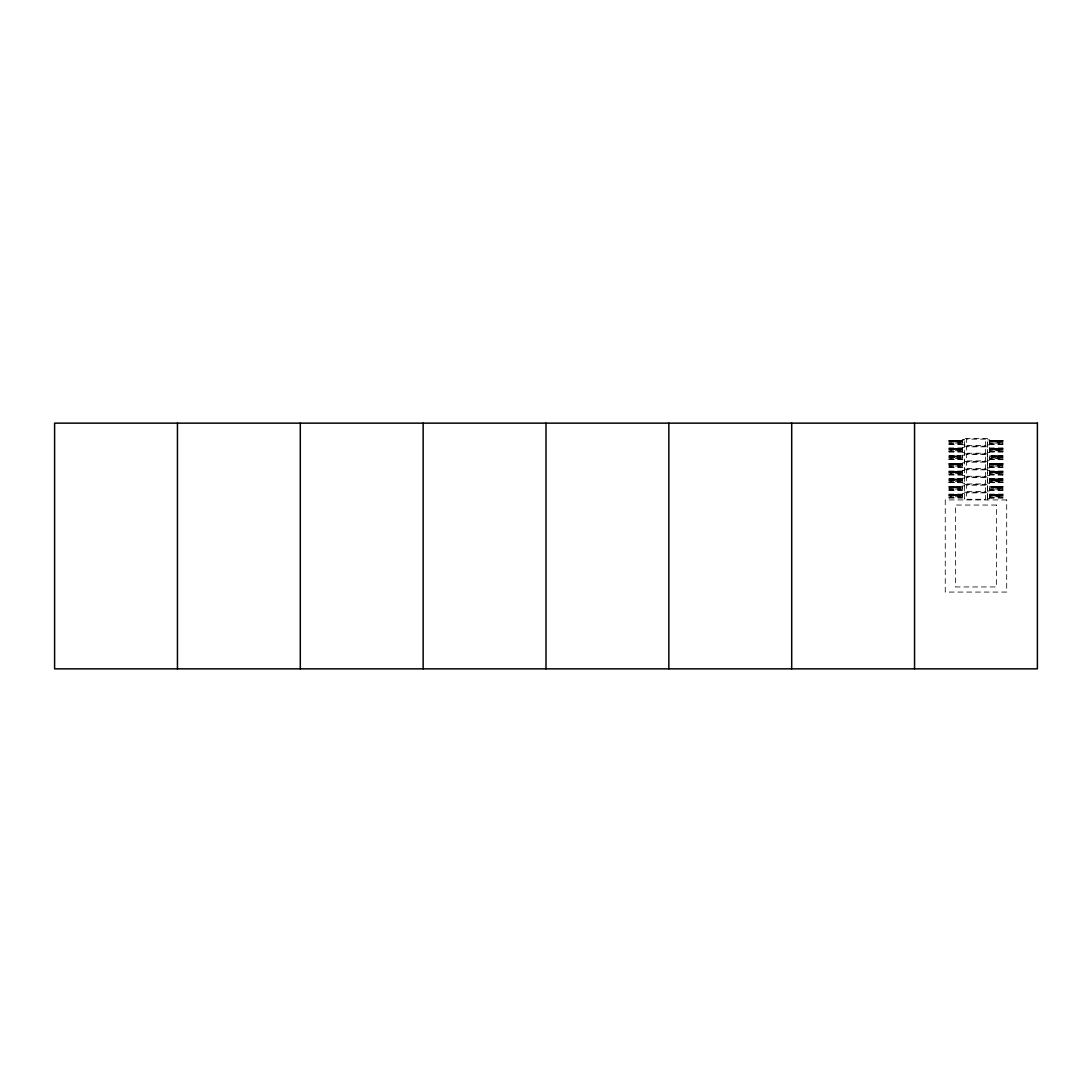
<?xml version="1.0" encoding="UTF-8"?>
<svg xmlns="http://www.w3.org/2000/svg" width="1092" height="1092" viewBox="0 0 1092 1092"><rect width="100%" height="100%" fill="white"/><g stroke="black" fill="none" stroke-linecap="round" stroke-linejoin="round"><path stroke-width="0.75" stroke-dasharray="5 3.75" d="M964.454 439.789L962.543 439.789L962.543 444.908L964.454 444.908M989.338 444.826L987.577 444.826L987.577 439.871L989.407 439.789L989.407 444.908L987.496 444.908M962.612 439.871L964.372 439.871M987.577 439.871L989.338 439.871M962.543 440.431L948.948 440.431L948.948 444.267L962.543 444.267M989.407 440.431L1003.002 440.431L1003.002 444.267L989.407 444.267M949.098 440.581L962.543 440.581M989.407 440.581L1002.852 440.581M950.941 440.663L950.231 441.591M952.866 440.663L952.087 441.591M954.777 440.663L954.176 441.591M956.701 440.663L955.923 441.591M958.626 440.663L957.848 441.591M960.537 440.663L959.759 441.591M992.396 441.591L993.174 440.663M995.085 440.663L994.389 441.591M997.01 440.663L996.232 441.591M998.934 440.663L997.952 441.4M1000.067 441.591L1000.845 440.663M1002.77 440.663L1002.06 441.591M949.958 441.4L949.89 440.663M955.923 441.4L955.65 440.663M949.098 441.591L962.543 441.591M989.407 441.591L1002.852 441.591M949.098 441.864L962.543 441.755M989.407 441.755L1002.852 441.864M949.098 444.103L962.543 443.939M989.407 443.939L1002.852 444.103M962.612 444.826L964.372 444.826M964.454 446.191L987.496 446.191M964.454 447.461L962.543 447.461L962.543 452.579L964.454 452.579M962.543 448.102L948.948 448.102L948.948 451.938L962.543 451.938M989.407 448.102L1003.002 448.102L1003.002 451.938L989.407 451.938M949.098 448.266L962.543 448.266M989.407 448.266L1002.852 448.266M950.231 448.348L950.941 448.348M952.866 448.348L952.087 449.276M954.777 448.348L954.08 449.276M956.701 448.348L955.923 449.276M958.626 448.348L957.848 449.276M960.537 448.348L959.759 449.276M992.396 449.276L993.174 448.348M995.085 448.348L994.389 449.276M997.01 448.348L996.232 449.276M998.224 448.348L998.934 448.348M1000.067 449.276L1000.845 448.348M1002.77 448.348L1002.156 449.276M955.923 449.085L955.65 448.348M997.952 449.085L997.87 448.348M949.098 449.276L962.543 449.276M989.407 449.276L1002.852 449.276M949.098 449.549L962.543 449.426M989.407 449.426L1002.852 449.549M949.098 451.624L962.543 451.624M989.407 451.624L1002.852 451.624M949.098 451.788L962.543 451.788M989.407 451.788L1002.852 451.788M962.612 452.498L964.372 452.498M989.338 452.498L987.577 452.498L987.577 447.543L989.407 447.461L989.407 452.579L987.496 452.579M964.454 453.863L987.496 453.863M964.454 455.146L962.543 455.146L962.543 460.264L964.454 460.264M962.543 455.787L948.948 455.787L948.948 459.623L962.543 459.459M989.407 455.937L1003.002 455.787L1003.002 459.623L989.407 459.623M949.18 456.019L960.537 456.019L959.554 456.756M991.413 456.019L1002.77 456.019L1002.156 456.947M950.231 456.019L950.941 456.019M952.866 456.019L951.883 456.756M954.777 456.019L954.176 456.947M956.701 456.019L955.923 456.947L955.65 456.019M958.626 456.019L957.848 456.947M992.191 456.756L993.174 456.019M995.085 456.019L994.484 456.947M997.01 456.019L995.863 456.947M998.934 456.019L998.32 456.947M999.794 456.019L999.89 456.947L1000.845 456.019M949.958 456.756L950.327 456.019M957.848 456.756L957.561 456.019M994.034 456.019L994.321 456.879M997.952 456.879L997.774 456.019M949.098 457.111L962.543 457.111M989.407 456.947L1002.852 457.111M949.098 457.22L960.619 457.22L960.619 455.937M1002.852 457.22L991.331 457.22L991.331 455.937L991.413 457.138M949.098 459.295L962.543 459.295M989.407 459.295L1002.852 459.295M987.496 460.264L989.407 460.264L989.407 455.146L987.496 455.146L987.577 460.182M964.454 461.547L987.496 461.547M964.454 462.817L962.543 462.817L962.543 467.936L964.454 467.936M962.543 463.458L948.948 463.458L948.948 467.294L962.543 467.294M989.407 463.458L1003.002 463.458L1003.002 467.294L989.407 467.294M949.098 463.622L962.543 463.622M989.407 463.622L1002.852 463.622M950.231 463.704L950.941 463.704M952.866 463.704L952.087 464.632M954.777 463.704L954.08 464.632M956.701 463.704L955.923 464.632M958.626 463.704L957.848 464.632M960.537 463.704L959.759 464.632M992.396 464.632L993.174 463.704M995.085 463.704L994.389 464.632M997.01 463.704L996.232 464.632M998.934 463.704L998.224 464.632M1000.067 464.632L1000.845 463.704M1002.77 463.704L1002.06 464.632M949.098 464.632L962.543 464.632M989.407 464.632L1002.852 464.632M949.098 464.782L962.543 464.782M989.407 464.782L1002.852 464.782M949.098 464.905L960.619 464.905L960.619 463.622M1002.852 464.905L991.331 464.905L991.331 463.622L991.413 464.823M949.098 467.144L962.543 466.98M989.407 466.98L1002.852 467.144M987.496 467.936L989.407 467.936L989.407 462.817L987.496 462.817L987.577 467.854M964.454 469.219L987.496 469.219M964.454 470.502L962.543 470.502L962.543 475.621L964.454 475.621M989.338 475.539L987.577 475.539L987.577 470.584L989.407 470.502L989.407 475.621L987.496 475.621M962.612 470.584L964.372 470.584M987.577 470.584L989.338 470.584M962.543 471.143L948.948 471.143L948.948 474.979L962.543 474.979M989.407 471.143L1003.002 471.143L1003.002 474.979L989.407 474.979M949.098 471.294L962.543 471.294M989.407 471.294L1002.852 471.294M950.941 471.375L950.231 472.304M952.866 471.375L952.087 472.304M954.777 471.375L954.08 472.304M956.701 471.375L955.923 472.304M958.626 471.375L957.848 472.304M959.841 471.375L960.537 471.375M992.396 472.304L993.174 471.375M995.085 471.375L994.389 472.304M997.01 471.375L996.232 472.304M998.224 471.375L998.934 471.375M1000.067 472.304L1000.845 471.375M1002.77 471.375L1002.06 472.304M997.952 472.113L998.32 471.375M949.098 472.304L962.543 472.304M989.407 472.304L1002.852 472.304M949.098 472.577L962.543 472.467M989.407 472.467L1002.852 472.577M949.098 474.651L962.543 474.815M989.407 474.651L1002.852 474.815M962.612 475.539L964.372 475.539M964.454 476.904L987.496 476.904M964.454 478.173L962.543 478.173L962.543 483.292L964.454 483.292M962.543 478.815L948.948 478.815L948.948 482.65L962.543 482.65M989.407 478.815L1003.002 478.815L1003.002 482.65L989.407 482.65M949.098 478.978L962.543 478.978M989.407 478.978L1002.852 478.978M950.231 479.06L950.941 479.06M952.866 479.06L952.087 479.989M954.777 479.06L954.08 479.989M956.701 479.06L955.923 479.989M958.626 479.06L957.848 479.989M959.841 479.06L960.537 479.06M992.396 479.989L993.174 479.06M995.085 479.06L994.389 479.989M997.01 479.06L996.232 479.989M998.934 479.06L997.952 479.798M1000.067 479.989L1000.845 479.06M1002.77 479.06L1002.06 479.989M949.098 479.989L962.543 479.989M989.407 479.989L1002.852 479.989M949.098 480.262L962.543 480.139M989.407 480.139L1002.852 480.262M949.098 482.336L962.543 482.336M989.407 482.336L1002.852 482.336M949.098 482.5L962.543 482.5M989.407 482.5L1002.852 482.5M962.612 483.21L964.372 483.21M989.338 483.21L987.577 483.21L987.577 478.255L989.407 478.173L989.407 483.292L987.496 483.292M964.454 484.575L987.496 484.575M964.454 485.858L962.543 485.858L962.543 490.977L964.454 490.977M962.543 486.65L948.948 486.5L948.948 490.335L962.543 490.172M989.407 486.5L1003.002 486.5L1003.002 490.335L989.407 490.172M949.18 486.732L960.537 486.732L959.841 486.732M991.413 486.732L1002.77 486.732L1002.06 487.66M950.941 486.732L950.231 487.66M952.866 486.732L952.087 487.66M954.777 486.732L954.08 487.66M956.701 486.732L955.923 487.66L955.65 486.732M958.626 486.732L957.848 487.66M992.191 487.469L993.174 486.732M995.085 486.732L994.389 487.66M997.01 486.732L995.863 487.66M998.224 486.732L998.934 486.732M999.862 487.469L1000.845 486.732M952.087 487.469L951.801 486.732L951.705 487.66M957.848 487.469L957.561 486.732M997.952 487.469L998.32 486.732M949.098 487.824L962.543 487.66M989.407 487.824L1002.852 487.66M949.098 487.933L960.619 487.933L960.619 486.65M1002.852 487.933L991.331 487.933L991.331 486.65L991.413 487.851M949.098 490.008L962.543 490.008M989.407 490.008L1002.852 490.008M987.496 490.977L989.407 490.977L989.407 485.858L987.496 485.858L987.577 490.895M964.454 492.26L987.496 492.26M964.454 493.529L962.543 493.529L962.543 498.648L964.454 498.648M962.543 494.171L948.948 494.171L948.948 498.007L962.543 498.007M989.407 494.171L1003.002 494.171L1003.002 498.007L989.407 498.007M949.098 494.335L962.543 494.335M989.407 494.335L1002.852 494.335M950.231 494.417L950.941 494.417M952.866 494.417L952.087 495.345M954.777 494.417L954.176 495.345M956.701 494.417L955.923 495.345M958.626 494.417L957.848 495.345M960.537 494.417L959.759 495.345M992.396 495.345L993.174 494.417M995.085 494.417L994.389 495.345M997.01 494.417L996.232 495.345M998.934 494.417L998.32 495.345M1000.067 495.345L1000.845 494.417M1002.77 494.417L1002.06 495.345M949.098 495.345L962.543 495.345M989.407 495.345L1002.852 495.345M949.098 495.495L962.543 495.495M989.407 495.495L1002.852 495.495M949.098 495.618L960.619 495.618L960.619 494.335M1002.852 495.618L991.331 495.618L991.331 494.335L991.413 495.536M949.098 497.693L962.543 497.693M989.407 497.856L1002.852 497.693M987.496 498.648L989.407 498.648L989.407 493.529L987.496 493.529L987.577 498.566M1002.852 440.431L1002.852 444.267M1002.852 448.102L1002.852 451.938M1002.852 455.787L1002.852 459.623M1002.852 463.458L1002.852 467.294M1002.852 471.143L1002.852 474.979M1002.852 478.815L1002.852 482.65M1002.852 486.5L1002.852 490.335M1002.852 494.171L1002.852 498.007M1002.442 440.622L1002.442 441.591M1002.442 448.307L1002.442 449.276M1002.442 455.978L1002.442 456.947M1002.442 463.663L1002.442 464.632M1002.442 471.334L1002.442 472.304M1002.442 479.019L1002.442 479.989M1002.442 486.691L1002.442 487.66M1002.442 494.376L1002.442 495.345M1001.992 456.947L1001.719 456.019M1001.992 487.66L1001.719 486.732M1001.719 440.663L1001.801 441.591M1001.719 448.348L1001.801 449.276M1001.719 463.704L1001.801 464.632M1001.719 471.375L1001.801 472.304M1001.719 479.06L1001.801 479.989M1001.719 494.417L1001.801 495.345M1001.323 440.622L1001.323 441.591M1001.323 448.307L1001.323 449.276M1001.323 455.978L1001.323 456.947M1001.323 463.663L1001.323 464.632M1001.323 471.334L1001.323 472.304M1001.323 479.019L1001.323 479.989M1001.323 486.691L1001.323 487.66M1001.323 494.376L1001.323 495.345M1000.927 441.864L1000.927 440.581L1000.845 441.782M1000.927 449.549L1000.927 448.266L1000.845 449.467M1000.927 457.22L1000.927 455.937L1000.845 457.138M1000.927 464.905L1000.927 463.622L1000.845 464.823M1000.927 472.577L1000.927 471.294L1000.845 472.495M1000.927 480.262L1000.927 478.978L1000.845 480.18M1000.927 487.933L1000.927 486.65L1000.845 487.851M1000.927 495.618L1000.927 494.335L1000.845 495.536M1000.531 440.622L1000.531 441.591M1000.531 448.307L1000.531 449.276M1000.531 455.978L1000.531 456.947M1000.531 463.663L1000.531 464.632M1000.531 471.334L1000.531 472.304M1000.531 479.019L1000.531 479.989M1000.531 486.691L1000.531 487.66M1000.531 494.376L1000.531 495.345M1000.245 440.663L1000.245 441.591M1000.245 448.348L1000.245 449.276M1000.245 456.019L1000.245 456.947M1000.245 463.704L1000.245 464.632M1000.245 471.375L1000.245 472.304M1000.245 479.06L1000.245 479.989M1000.245 486.732L1000.245 487.66M1000.245 494.417L1000.245 495.345M999.794 440.663L999.89 441.591M999.794 448.348L999.89 449.276M999.794 463.704L999.89 464.632M999.794 471.375L999.89 472.304M999.794 479.06L999.89 479.989M999.794 486.732L999.89 487.66M999.794 494.417L999.89 495.345M999.699 440.663L999.699 441.591M999.699 448.348L999.699 449.276M999.699 456.019L999.699 456.947M999.699 463.704L999.699 464.632M999.699 471.375L999.699 472.304M999.699 479.06L999.699 479.989M999.699 486.732L999.699 487.66M999.699 494.417L999.699 495.345M999.412 440.622L999.412 441.591M999.412 448.307L999.412 449.276M999.412 455.978L999.412 456.947M999.412 463.663L999.412 464.632M999.412 471.334L999.412 472.304M999.412 479.019L999.412 479.989M999.412 486.691L999.412 487.66M999.412 494.376L999.412 495.345M999.016 440.581L999.016 441.864M999.016 448.266L999.016 449.549M999.016 455.937L999.016 457.22M999.016 463.622L999.016 464.905M999.016 471.294L999.016 472.577M999.016 478.978L999.016 480.262M999.016 486.65L999.016 487.933M999.016 494.335L999.016 495.618M998.607 440.622L998.607 441.591M998.607 448.307L998.607 449.276M998.607 455.978L998.607 456.947M998.607 463.663L998.607 464.632M998.607 471.334L998.607 472.304M998.607 479.019L998.607 479.989M998.607 486.691L998.607 487.66M998.607 494.376L998.607 495.345M998.32 448.348L998.32 449.276M998.129 464.441L997.774 463.704M998.129 495.154L997.774 494.417M997.87 440.663L997.952 441.591M997.87 471.375L997.952 472.304M997.87 479.06L997.952 479.989M997.87 486.732L997.952 487.66M997.487 440.622L997.283 441.782M997.487 448.307L997.283 449.467M997.487 455.978L997.283 457.138M997.487 463.663L997.283 464.823M997.487 471.334L997.283 472.495M997.487 479.019L997.283 480.18M997.487 486.691L997.283 487.851M997.487 494.376L997.283 495.536M997.092 440.581L997.092 441.864M997.092 448.266L997.092 449.549M997.092 455.937L997.092 457.22M997.092 463.622L997.092 464.905M997.092 471.294L997.092 472.577M997.092 478.978L997.092 480.262M997.092 486.65L997.092 487.933M997.092 494.335L997.092 495.618M997.01 440.622L997.01 441.782M997.01 448.307L997.01 449.467M997.01 455.978L997.01 457.138M997.01 463.663L997.01 464.823M997.01 471.334L997.01 472.495M997.01 479.019L997.01 480.18M997.01 486.691L997.01 487.851M997.01 494.376L997.01 495.536M996.696 440.622L996.696 441.591M996.696 448.307L996.696 449.276M996.696 455.978L996.696 456.947M996.696 463.663L996.696 464.632M996.696 471.334L996.696 472.304M996.696 479.019L996.696 479.989M996.696 486.691L996.696 487.66M996.696 494.376L996.696 495.345M996.395 440.663L996.395 441.591M996.395 448.348L996.395 449.276M996.395 456.019L996.395 456.947M996.395 463.704L996.395 464.632M996.395 471.375L996.395 472.304M996.395 479.06L996.395 479.989M996.395 486.732L996.395 487.66M996.395 494.417L996.395 495.345M996.041 441.591L995.959 440.663L995.863 441.591M996.041 449.276L995.959 448.348L995.863 449.276M996.041 464.632L995.959 463.704L995.863 464.632M996.041 472.304L995.959 471.375L995.863 472.304M996.041 479.989L995.959 479.06L995.863 479.989M996.041 495.345L995.959 494.417L995.863 495.345M995.576 440.622L995.576 441.591M995.576 448.307L995.576 449.276M995.576 455.978L995.576 456.947M995.576 463.663L995.576 464.632M995.576 471.334L995.576 472.304M995.576 479.019L995.576 479.989M995.576 486.691L995.576 487.66M995.576 494.376L995.576 495.345M995.249 441.782L995.249 440.622L995.167 441.864M995.249 449.467L995.249 448.307L995.167 449.549M995.249 457.138L995.249 455.978L995.167 457.22M995.249 464.823L995.249 463.663L995.167 464.905M995.249 472.495L995.249 471.334L995.167 472.577M995.249 480.18L995.249 479.019L995.167 480.262M995.249 487.851L995.249 486.691L995.167 487.933M995.249 495.536L995.249 494.376L995.167 495.618M994.771 440.622L994.771 441.591M994.771 448.307L994.771 449.276M994.771 455.978L994.771 456.947M994.771 463.663L994.771 464.632M994.771 471.334L994.771 472.304M994.771 479.019L994.771 479.989M994.771 486.691L994.771 487.66M994.771 494.376L994.771 495.345M994.034 440.663L993.938 441.591M994.034 448.348L993.938 449.276M994.034 463.704L993.938 464.632M994.034 471.375L993.938 472.304M994.034 479.06L994.034 479.989M994.034 486.732L993.938 487.66M994.034 494.417L993.938 495.345M993.652 440.622L993.652 441.591M993.652 448.307L993.652 449.276M993.652 455.978L993.652 456.947M993.652 463.663L993.652 464.632M993.652 471.334L993.652 472.304M993.652 479.019L993.652 479.989M993.652 486.691L993.652 487.66M993.652 494.376L993.652 495.345M993.256 441.864L993.256 440.581L993.174 441.782M993.256 449.549L993.256 448.266L993.174 449.467M993.256 457.22L993.256 455.937L993.174 457.138M993.256 464.905L993.256 463.622L993.174 464.823M993.256 472.577L993.256 471.294L993.174 472.495M993.256 480.262L993.256 478.978L993.174 480.18M993.256 487.933L993.256 486.65L993.174 487.851M993.256 495.618L993.256 494.335L993.174 495.536M992.846 440.622L992.846 441.591M992.846 448.307L992.846 449.276M992.846 455.978L992.846 456.947M992.846 463.663L992.846 464.632M992.846 471.334L992.846 472.304M992.846 479.019L992.846 479.989M992.846 486.691L992.846 487.66M992.846 494.376L992.846 495.345M992.56 440.663L992.56 441.591M992.56 448.348L992.56 449.276M992.56 456.019L992.56 456.947M992.56 463.704L992.56 464.632M992.56 471.375L992.56 472.304M992.56 479.06L992.56 479.989M992.56 486.732L992.56 487.66M992.56 494.417L992.56 495.345M992.109 440.663L992.205 441.591M992.109 448.348L992.205 449.276M992.109 456.019L992.205 456.947M992.109 463.704L992.205 464.632M992.109 471.375L992.205 472.304M992.109 479.06L992.205 479.989M992.109 486.732L992.205 487.66M992.109 494.417L992.205 495.345M992.014 440.663L992.014 441.591M992.014 448.348L992.014 449.276M992.014 456.019L992.014 456.947M992.014 463.704L992.014 464.632M992.014 471.375L992.014 472.304M992.014 479.06L992.014 479.989M992.014 486.732L992.014 487.66M992.014 494.417L992.014 495.345M991.727 440.622L991.727 441.591M991.727 448.307L991.727 449.276M991.727 455.978L991.727 456.947M991.727 463.663L991.727 464.632M991.727 471.334L991.727 472.304M991.727 479.019L991.727 479.989M991.727 486.691L991.727 487.66M991.727 494.376L991.727 495.345M991.413 441.782L991.413 440.622L991.331 441.864M991.413 449.467L991.413 448.307L991.331 449.549M991.413 472.495L991.413 471.334L991.331 472.577M991.413 480.18L991.413 479.019L991.331 480.262M987.496 499.931L987.496 438.506L964.454 438.506L964.454 499.931M960.619 440.581L960.619 441.864M960.619 448.266L960.619 449.549M960.619 471.294L960.619 472.577M960.619 478.978L960.619 480.262M960.223 440.622L960.223 441.591M960.223 448.307L960.223 449.276M960.223 455.978L960.223 456.947M960.223 463.663L960.223 464.632M960.223 471.334L960.223 472.304M960.223 479.019L960.223 479.989M960.223 486.691L960.223 487.66M960.223 494.376L960.223 495.345M959.936 471.375L959.759 472.304M959.936 479.06L959.759 479.989M959.936 486.732L959.759 487.66M959.486 440.663L959.486 441.591M959.486 448.348L959.486 449.276M959.486 456.019L959.486 456.947M959.486 463.704L959.486 464.632M959.486 471.375L959.486 472.304M959.486 479.06L959.486 479.989M959.486 486.732L959.39 487.66M959.486 494.417L959.39 495.345M959.104 440.622L959.104 441.591M959.104 448.307L959.104 449.276M959.104 455.978L959.104 456.947M959.104 463.663L959.104 464.632M959.104 471.334L959.104 472.304M959.104 479.019L959.104 479.989M959.104 486.691L959.104 487.66M959.104 494.376L959.104 495.345M958.694 440.581L958.694 441.864M958.694 448.266L958.694 449.549M958.694 455.937L958.694 457.22M958.694 463.622L958.694 464.905M958.694 471.294L958.694 472.577M958.694 478.978L958.694 480.262M958.694 486.65L958.694 487.933M958.694 494.335L958.694 495.618M958.298 440.622L958.298 441.591M958.298 448.307L958.298 449.276M958.298 455.978L958.298 456.947M958.298 463.663L958.298 464.632M958.298 471.334L958.298 472.304M958.298 479.019L958.298 479.989M958.298 486.691L958.298 487.66M958.298 494.376L958.298 495.345M958.012 440.663L958.012 441.591M958.012 448.348L958.012 449.276M958.012 456.019L958.012 456.947M958.012 463.704L958.012 464.632M958.012 471.375L958.012 472.304M958.012 479.06L958.012 479.989M958.012 486.732L958.012 487.66M958.012 494.417L958.012 495.345M957.561 440.663L957.657 441.591M957.561 448.348L957.657 449.276M957.561 463.704L957.657 464.632M957.561 471.375L957.657 472.304M957.561 479.06L957.657 479.989M957.561 494.417L957.657 495.345M957.179 440.622L957.179 441.591M957.179 448.307L957.179 449.276M957.179 455.978L957.179 456.947M957.179 463.663L957.179 464.632M957.179 471.334L957.179 472.304M957.179 479.019L957.179 479.989M957.179 486.691L957.179 487.66M957.179 494.376L957.179 495.345M956.865 441.782L956.865 440.622L956.783 441.864M956.865 449.467L956.865 448.307L956.783 449.549M956.865 457.138L956.865 455.978L956.783 457.22M956.865 464.823L956.865 463.663L956.783 464.905M956.865 472.495L956.865 471.334L956.783 472.577M956.865 480.18L956.865 479.019L956.783 480.262M956.865 487.851L956.865 486.691L956.783 487.933M956.865 495.536L956.865 494.376L956.783 495.618M956.374 440.622L956.374 441.591M956.374 448.307L956.374 449.276M956.374 455.978L956.374 456.947M956.374 463.663L956.374 464.632M956.374 471.334L956.374 472.304M956.374 479.019L956.374 479.989M956.374 486.691L956.374 487.66M956.374 494.376L956.374 495.345M955.65 463.704L955.555 464.632M955.65 471.375L955.555 472.304M955.65 479.06L955.555 479.989M955.65 494.417L955.555 495.345M955.254 440.622L955.254 441.591M955.254 448.307L955.254 449.276M955.254 455.978L955.254 456.947M955.254 463.663L955.254 464.632M955.254 471.334L955.254 472.304M955.254 479.019L955.254 479.989M955.254 486.691L955.254 487.66M955.254 494.376L955.254 495.345M954.858 440.581L954.858 441.864M954.858 448.266L954.858 449.549M954.858 455.937L954.858 457.22M954.858 463.622L954.858 464.905M954.858 471.294L954.858 472.577M954.858 478.978L954.858 480.262M954.858 486.65L954.858 487.933M954.858 494.335L954.858 495.618M954.463 440.622L954.463 441.591M954.463 448.307L954.463 449.276M954.463 455.978L954.463 456.947M954.463 463.663L954.463 464.632M954.463 471.334L954.463 472.304M954.463 479.019L954.463 479.989M954.463 486.691L954.463 487.66M954.463 494.376L954.463 495.345M953.998 456.947L953.726 456.019M953.726 440.663L953.821 441.591M953.726 448.348L953.821 449.276M953.726 463.704L953.821 464.632M953.726 471.375L953.821 472.304M953.726 479.06L953.821 479.989M953.726 486.732L953.821 487.66M953.726 494.417L953.821 495.345M953.343 440.622L953.343 441.591M953.343 448.307L953.343 449.276M953.343 455.978L953.343 456.947M953.343 463.663L953.343 464.632M953.343 471.334L953.343 472.304M953.343 479.019L953.343 479.989M953.343 486.691L953.343 487.66M953.343 494.376L953.343 495.345M952.947 441.864L952.947 440.581L952.866 441.782M952.947 449.549L952.947 448.266L952.866 449.467M952.947 457.22L952.947 455.937L952.866 457.138M952.947 464.905L952.947 463.622L952.866 464.823M952.947 472.577L952.947 471.294L952.866 472.495M952.947 480.262L952.947 478.978L952.866 480.18M952.947 487.933L952.947 486.65L952.866 487.851M952.947 495.618L952.947 494.335L952.866 495.536M952.538 440.622L952.538 441.591M952.538 448.307L952.538 449.276M952.538 455.978L952.538 456.947M952.538 463.663L952.538 464.632M952.538 471.334L952.538 472.304M952.538 479.019L952.538 479.989M952.538 486.691L952.538 487.66M952.538 494.376L952.538 495.345M952.251 440.663L952.251 441.591M952.251 448.348L952.251 449.276M952.251 456.019L952.251 456.947M952.251 463.704L952.251 464.632M952.251 471.375L952.251 472.304M952.251 479.06L952.251 479.989M952.251 486.732L952.251 487.66M952.251 494.417L952.251 495.345M951.896 441.591L951.801 440.663L951.705 441.591M951.896 449.276L951.801 448.348L951.705 449.276M951.896 456.947L951.801 456.019L951.705 456.947M951.896 464.632L951.801 463.704L951.705 464.632M951.896 472.304L951.801 471.375L951.705 472.304M951.896 479.989L951.801 479.06L951.705 479.989M951.896 495.345L951.801 494.417L951.705 495.345M951.419 440.622L951.419 441.591M951.419 448.307L951.419 449.276M951.419 455.978L951.419 456.947M951.419 463.663L951.419 464.632M951.419 471.334L951.419 472.304M951.419 479.019L951.419 479.989M951.419 486.691L951.419 487.66M951.419 494.376L951.419 495.345M951.105 441.782L951.105 440.622L951.023 441.864M951.105 449.467L951.105 448.307L951.023 449.549M951.105 457.138L951.105 455.978L951.023 457.22M951.105 464.823L951.105 463.663L951.023 464.905M951.105 472.495L951.105 471.334L951.023 472.577M951.105 480.18L951.105 479.019L951.023 480.262M951.105 487.851L951.105 486.691L951.023 487.933M951.105 495.536L951.105 494.376L951.023 495.618M950.627 440.622L950.627 441.591M950.627 448.307L950.627 449.276M950.627 455.978L950.627 456.947M950.627 463.663L950.627 464.632M950.627 471.334L950.627 472.304M950.627 479.019L950.627 479.989M950.627 486.691L950.627 487.66M950.627 494.376L950.627 495.345M950.327 448.348L950.231 449.276M950.327 463.704L950.149 464.441M950.327 479.06L950.327 479.989M950.327 494.417L950.327 495.345M949.794 448.348L949.89 449.276M949.89 456.019L949.794 456.947M949.794 463.704L949.89 464.632M949.89 471.375L949.794 472.304M949.89 479.06L949.89 479.989M949.89 486.732L949.89 487.66M949.794 494.417L949.89 495.345M949.508 440.622L949.289 441.782M949.508 448.307L949.289 449.467M949.508 455.978L949.289 457.138M949.508 463.663L949.289 464.823M949.508 471.334L949.289 472.495M949.508 479.019L949.289 480.18M949.508 486.691L949.289 487.851M949.508 494.376L949.289 495.536M949.098 440.431L949.098 444.267M949.098 448.102L949.098 451.938M949.098 455.787L949.098 459.623M949.098 463.458L949.098 467.294M949.098 471.143L949.098 474.979M949.098 478.815L949.098 482.65M949.098 486.5L949.098 490.335M949.098 494.171L949.098 498.007M985.571 439.148L966.379 439.148L966.379 445.55L985.571 445.55L985.571 439.148M962.352 442.82L950.067 443.147L962.352 442.82M1001.883 442.82L989.598 443.147L1001.883 442.82M985.571 446.819L966.379 446.819L966.379 453.221L985.571 453.221L985.571 446.819M962.352 450.505L950.067 450.819L962.352 450.505M1001.883 450.505L989.598 450.819L1001.883 450.505M985.571 454.504L966.379 454.504L966.379 460.906L985.571 460.906L985.571 454.504M962.352 458.176L950.067 458.503L962.352 458.176M1001.883 458.176L989.598 458.503L1001.883 458.176M985.571 462.175L966.379 462.175L966.379 468.577L985.571 468.577L985.571 462.175M962.352 465.861L950.067 466.175L962.352 465.861M1001.883 465.861L989.598 466.175L1001.883 465.861M985.571 469.86L966.379 469.86L966.379 476.262L985.571 476.262L985.571 469.86M962.352 473.532L950.067 473.86L962.352 473.532M1001.883 473.532L989.598 473.86L1001.883 473.532M985.571 477.532L966.379 477.532L966.379 483.933L985.571 483.933L985.571 477.532M962.352 481.217L950.067 481.531L962.352 481.217M1001.883 481.217L989.598 481.531L1001.883 481.217M985.571 485.217L966.379 485.217L966.379 491.618L985.571 491.618L985.571 485.217M962.352 488.888L950.067 489.216L962.352 488.888M1001.883 488.888L989.598 489.216L1001.883 488.888M985.571 492.888L966.379 492.888L966.379 499.29L985.571 499.29L985.571 492.888M962.352 496.573L950.067 496.887L962.352 496.573M1001.883 496.573L989.598 496.887L1001.883 496.573M1006.688 499.931L945.263 499.931L945.263 592.069L1006.688 592.069L1006.688 499.931M996.45 505.05L955.5 505.05L955.5 586.95L996.45 586.95L996.45 505.05"/><path stroke-width="1.5" d="M914.55 423.15L914.55 668.85M791.7 423.15L791.7 668.85M668.85 423.15L668.85 668.85M546 423.15L546 668.85M423.15 423.15L423.15 668.85M300.3 423.15L300.3 668.85M177.45 423.15L177.45 668.85M1037.4 423.15L54.6 423.15L54.6 668.85L1037.4 668.85L1037.4 423.15"/></g></svg>
